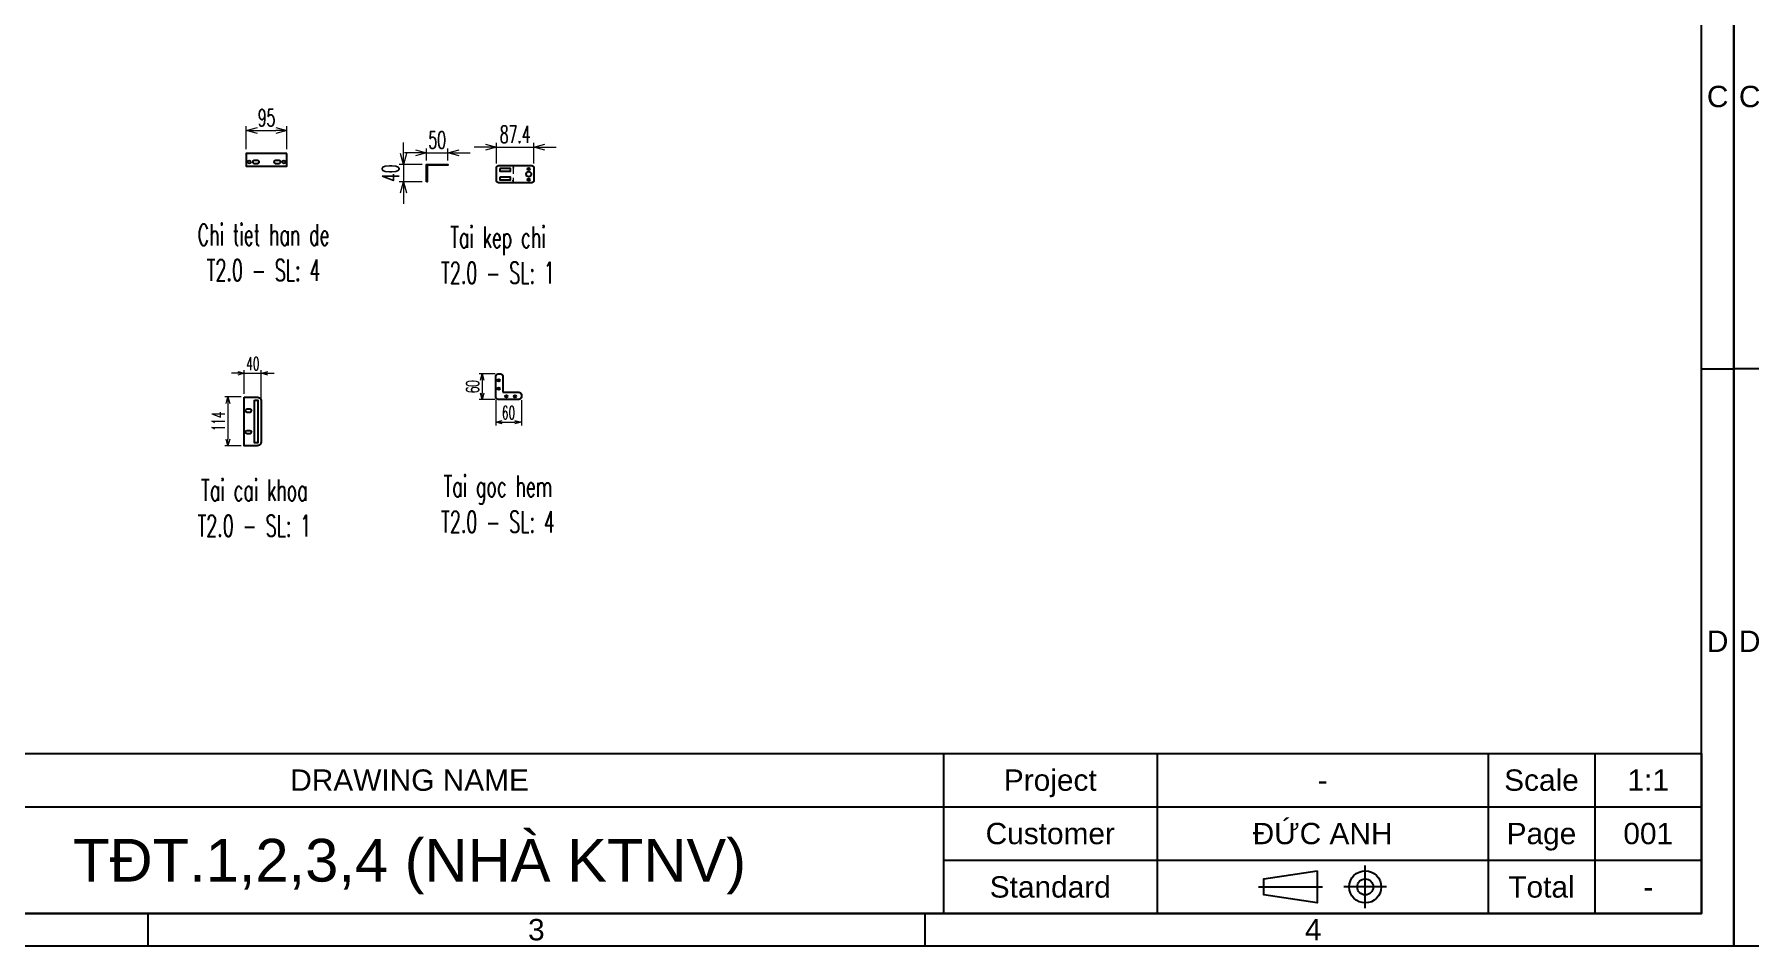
# Model space of a CAD drawing. Header units: millimetres. Extents: x 173893 to 258446, y -176540 to -123824.
# Drawn here: x 211742 to 215758, y -143583 to -141450 of the extents above; entities that cross this region are included whole.
import ezdxf
from ezdxf.enums import TextEntityAlignment as Align

# ---------------------------------------------------------------- set-up
doc = ezdxf.new("R2010")
doc.units = ezdxf.units.MM
doc.header["$LTSCALE"] = 3
doc.linetypes.add('HIDDEN', pattern=[9.525, 6.35, -3.175])
doc.layers.add('@.0.DM. NÉT CHÍNH', color=7, linetype='Continuous', lineweight=25)
doc.layers.add('@.DM. NÉT ĐỨT', color=8, linetype='HIDDEN', lineweight=9)
doc.layers.add('@.DM. KÍCH THƯỚC', color=8, linetype='Continuous', transparency=0.2)
for name, color, linetype in [('@.DM. NÉT CHÍNH', 7, 'Continuous'), ('@.DM. NÉT ĐỤC', 2, 'Continuous'), ('@.TEXT', 7, 'Continuous'), ('@.VISIBLE', 7, 'Continuous')]:
    doc.layers.add(name, color=color, linetype=linetype)
doc.styles.add('Ann_w01', font='romans.shx', dxfattribs={"width": 0.6, "bigfont": 'chineset.shx'})
doc.styles.add('Arial', font='arial.ttf')
doc.dimstyles.new('Dim 01_SC15', dxfattribs={"dimscale": 15, "dimtxt": 2, "dimasz": 1, "dimexe": 0.5, "dimexo": 0.5, "dimgap": 0.5, "dimtad": 1, "dimdec": 1, "dimzin": 12, "dimdsep": 46, "dimtxsty": 'Ann_w01', "dimblk": 'OPEN30', "dimcen": 1.5, "dimclrd": 6, "dimclre": 6, "dimclrt": 3, "dimazin": 3, "dimtm": 1e-09, "dimtfac": 1, "dimtdec": 1, "dimtix": 1, "dimtmove": 0, "dimatfit": 3, "dimldrblk": 'OPEN30', "dimfxl": 1, "dimtolj": 1, "dimlwd": 0, "dimlwe": 0, "dimarcsym": 0})
doc.dimstyles.new('Dim 01_SC20', dxfattribs={"dimscale": 20, "dimtxt": 2, "dimasz": 1.3, "dimexe": 0.5, "dimexo": 0.5, "dimgap": 0.5, "dimtad": 1, "dimdec": 1, "dimzin": 12, "dimdsep": 46, "dimtxsty": 'Ann_w01', "dimblk": 'OPEN30', "dimcen": 1.5, "dimclrd": 6, "dimclre": 6, "dimclrt": 3, "dimadec": 1, "dimazin": 3, "dimtm": 1e-09, "dimtfac": 1, "dimtdec": 1, "dimtix": 1, "dimtmove": 0, "dimatfit": 3, "dimldrblk": 'OPEN30', "dimfxl": 1, "dimtolj": 1, "dimlwd": 0, "dimlwe": 0, "dimarcsym": 0})

# ---------------------------------------------------------------- blocks, each defined once
blk = doc.blocks.new('_Open30')
at = {"color": 0, "linetype": 'ByBlock', "lineweight": -2}
for p, q in [((-1, 0.27), (0, 0)), ((0, 0), (-1, -0.27)), ((0, 0), (-1, 0))]:
    blk.add_line(p, q, dxfattribs=at)
blk = doc.blocks.new('*D452')
at = {"layer": '@.DM. KÍCH THƯỚC', "color": 6, "lineweight": 0, "transparency": 16777216}
for p, q in [((212226.2, -142298.9), (212188.2, -142298.9)), ((212195.7, -142313.9), (212195.7, -142397.9)), ((212226.2, -142412.9), (212188.2, -142412.9))]:
    blk.add_line(p, q, dxfattribs=at)
at = {"layer": 'Defpoints', "color": 0, "transparency": 16777216}
for p in [(212233.7, -142298.9), (212195.7, -142412.9), (212233.7, -142412.9)]:
    blk.add_point(p, dxfattribs=at)
at = {"layer": '@.DM. KÍCH THƯỚC', "color": 6, "lineweight": 0, "transparency": 16777216, "xscale": 15, "yscale": 15, "zscale": 15}
for p, rotation in [((212195.7, -142298.9), 90), ((212195.7, -142412.9), 270)]:
    blk.add_blockref('_Open30', p, dxfattribs=dict(at, rotation=rotation))
at = {"layer": '@.DM. KÍCH THƯỚC', "color": 3, "transparency": 16777216, "insert": (212173.2, -142355.9), "char_height": 30, "attachment_point": 5, "rotation": 90, "style": 'Ann_w01'}
blk.add_mtext('\\A1;114', dxfattribs=at)
blk = doc.blocks.new('*D453')
at = {"layer": '@.DM. KÍCH THƯỚC', "color": 6, "lineweight": 0, "transparency": 16777216}
for p, q in [((212218.7, -142243.4), (212203.7, -142243.4)), ((212233.7, -142291.4), (212233.7, -142235.9)), ((212233.7, -142243.4), (212273.7, -142243.4)), ((212273.7, -142301.4), (212273.7, -142235.9)), ((212288.7, -142243.4), (212303.7, -142243.4))]:
    blk.add_line(p, q, dxfattribs=at)
at = {"layer": 'Defpoints', "color": 0, "transparency": 16777216}
for p in [(212273.7, -142243.4), (212233.7, -142298.9), (212273.7, -142308.9)]:
    blk.add_point(p, dxfattribs=at)
at = {"layer": '@.DM. KÍCH THƯỚC', "color": 6, "lineweight": 0, "transparency": 16777216, "xscale": 15, "yscale": 15, "zscale": 15}
blk.add_blockref('_Open30', (212233.7, -142243.4), dxfattribs=at)
at = {"layer": '@.DM. KÍCH THƯỚC', "color": 6, "lineweight": 0, "transparency": 16777216, "xscale": 15, "yscale": 15, "zscale": 15, "rotation": 180}
blk.add_blockref('_Open30', (212273.7, -142243.4), dxfattribs=at)
at = {"layer": '@.DM. KÍCH THƯỚC', "color": 3, "transparency": 16777216, "insert": (212253.7, -142220.9), "char_height": 30, "attachment_point": 5, "style": 'Ann_w01'}
blk.add_mtext('\\A1;40', dxfattribs=at)
blk = doc.blocks.new('*D454')
at = {"layer": '@.DM. KÍCH THƯỚC', "color": 6, "lineweight": 0, "transparency": 16777216}
for p, q in [((212821, -142244.7), (212783.4, -142244.7)), ((212790.9, -142259.7), (212790.9, -142289.7)), ((212821, -142304.7), (212783.4, -142304.7))]:
    blk.add_line(p, q, dxfattribs=at)
at = {"layer": 'Defpoints', "color": 0, "transparency": 16777216}
for p in [(212828.5, -142244.7), (212790.9, -142304.7), (212828.5, -142304.7)]:
    blk.add_point(p, dxfattribs=at)
at = {"layer": '@.DM. KÍCH THƯỚC', "color": 6, "lineweight": 0, "transparency": 16777216, "xscale": 15, "yscale": 15, "zscale": 15}
for p, rotation in [((212790.9, -142244.7), 90), ((212790.9, -142304.7), 270)]:
    blk.add_blockref('_Open30', p, dxfattribs=dict(at, rotation=rotation))
at = {"layer": '@.DM. KÍCH THƯỚC', "color": 3, "transparency": 16777216, "insert": (212768.4, -142274.7), "char_height": 30, "attachment_point": 5, "rotation": 90, "style": 'Ann_w01'}
blk.add_mtext('\\A1;60', dxfattribs=at)
blk = doc.blocks.new('*D455')
at = {"layer": '@.DM. KÍCH THƯỚC', "color": 6, "lineweight": 0, "transparency": 16777216}
for p, q in [((212822.5, -142306.2), (212822.5, -142365.5)), ((212882.5, -142306.2), (212882.5, -142365.5)), ((212837.5, -142358), (212867.5, -142358))]:
    blk.add_line(p, q, dxfattribs=at)
at = {"layer": 'Defpoints', "color": 0, "transparency": 16777216}
for p in [(212822.5, -142298.7), (212882.5, -142298.7), (212882.5, -142358)]:
    blk.add_point(p, dxfattribs=at)
at = {"layer": '@.DM. KÍCH THƯỚC', "color": 6, "lineweight": 0, "transparency": 16777216, "xscale": 15, "yscale": 15, "zscale": 15, "rotation": 180}
blk.add_blockref('_Open30', (212822.5, -142358), dxfattribs=at)
at = {"layer": '@.DM. KÍCH THƯỚC', "color": 6, "lineweight": 0, "transparency": 16777216, "xscale": 15, "yscale": 15, "zscale": 15}
blk.add_blockref('_Open30', (212882.5, -142358), dxfattribs=at)
at = {"layer": '@.DM. KÍCH THƯỚC', "color": 3, "transparency": 16777216, "insert": (212852.5, -142335.5), "char_height": 30, "attachment_point": 5, "style": 'Ann_w01'}
blk.add_mtext('\\A1;60', dxfattribs=at)
blk = doc.blocks.new('*D379')
at = {"layer": '@.DM. NÉT CHÍNH', "color": 6, "lineweight": 0, "transparency": 16777216}
for p, q in [((212238.5, -141718.8), (212238.5, -141665.4)), ((212264.5, -141675.4), (212307.5, -141675.4)), ((212333.5, -141718.8), (212333.5, -141665.4))]:
    blk.add_line(p, q, dxfattribs=at)
at = {"layer": 'Defpoints', "color": 0, "transparency": 16777216}
for p in [(212333.5, -141675.4), (212238.5, -141728.8), (212333.5, -141728.8)]:
    blk.add_point(p, dxfattribs=at)
at = {"layer": '@.DM. NÉT CHÍNH', "color": 6, "lineweight": 0, "transparency": 16777216, "xscale": 26, "yscale": 26, "zscale": 26, "rotation": 180}
blk.add_blockref('_Open30', (212238.5, -141675.4), dxfattribs=at)
at = {"layer": '@.DM. NÉT CHÍNH', "color": 6, "lineweight": 0, "transparency": 16777216, "xscale": 26, "yscale": 26, "zscale": 26}
blk.add_blockref('_Open30', (212333.5, -141675.4), dxfattribs=at)
at = {"layer": '@.DM. NÉT CHÍNH', "color": 3, "transparency": 16777216, "insert": (212286, -141645.4), "char_height": 40, "attachment_point": 5, "style": 'Ann_w01'}
blk.add_mtext('\\A1;95', dxfattribs=at)
blk = doc.blocks.new('*D459')
at = {"layer": '@.DM. NÉT CHÍNH', "color": 6, "lineweight": 0, "transparency": 16777216}
for p, q in [((212634.6, -141727.4), (212608.6, -141727.4)), ((212660.6, -141745.1), (212660.6, -141717.4)), ((212660.6, -141727.4), (212710.6, -141727.4)), ((212710.6, -141745.1), (212710.6, -141717.4)), ((212736.6, -141727.4), (212762.6, -141727.4))]:
    blk.add_line(p, q, dxfattribs=at)
at = {"layer": 'Defpoints', "color": 0, "transparency": 16777216}
for p in [(212710.6, -141727.4), (212660.6, -141755.1), (212710.6, -141755.1)]:
    blk.add_point(p, dxfattribs=at)
at = {"layer": '@.DM. NÉT CHÍNH', "color": 6, "lineweight": 0, "transparency": 16777216, "xscale": 26, "yscale": 26, "zscale": 26}
blk.add_blockref('_Open30', (212660.6, -141727.4), dxfattribs=at)
at = {"layer": '@.DM. NÉT CHÍNH', "color": 6, "lineweight": 0, "transparency": 16777216, "xscale": 26, "yscale": 26, "zscale": 26, "rotation": 180}
blk.add_blockref('_Open30', (212710.6, -141727.4), dxfattribs=at)
at = {"layer": '@.DM. NÉT CHÍNH', "color": 3, "transparency": 16777216, "insert": (212685.6, -141697.4), "char_height": 40, "attachment_point": 5, "style": 'Ann_w01'}
blk.add_mtext('\\A1;50', dxfattribs=at)
blk = doc.blocks.new('*D460')
at = {"layer": '@.DM. NÉT CHÍNH', "color": 6, "lineweight": 0, "transparency": 16777216}
for p, q in [((212606.4, -141729.1), (212606.4, -141703.1)), ((212650.6, -141755.1), (212596.4, -141755.1)), ((212606.4, -141755.1), (212606.4, -141795.1)), ((212650.6, -141795.1), (212596.4, -141795.1)), ((212606.4, -141821.1), (212606.4, -141847.1))]:
    blk.add_line(p, q, dxfattribs=at)
at = {"layer": 'Defpoints', "color": 0, "transparency": 16777216}
for p in [(212660.6, -141755.1), (212606.4, -141795.1), (212660.6, -141795.1)]:
    blk.add_point(p, dxfattribs=at)
at = {"layer": '@.DM. NÉT CHÍNH', "color": 6, "lineweight": 0, "transparency": 16777216, "xscale": 26, "yscale": 26, "zscale": 26}
for p, rotation in [((212606.4, -141755.1), 270), ((212606.4, -141795.1), 90)]:
    blk.add_blockref('_Open30', p, dxfattribs=dict(at, rotation=rotation))
at = {"layer": '@.DM. NÉT CHÍNH', "color": 3, "transparency": 16777216, "insert": (212576.4, -141775.1), "char_height": 40, "attachment_point": 5, "rotation": 90, "style": 'Ann_w01'}
blk.add_mtext('\\A1;40', dxfattribs=at)
blk = doc.blocks.new('*D461')
at = {"layer": '@.DM. NÉT CHÍNH', "color": 6, "lineweight": 0, "transparency": 16777216}
for p, q in [((212798.4, -141714.3), (212772.4, -141714.3)), ((212824.4, -141752.5), (212824.4, -141704.3)), ((212824.4, -141714.3), (212911.8, -141714.3)), ((212911.8, -141752.5), (212911.8, -141704.3)), ((212937.8, -141714.3), (212963.8, -141714.3))]:
    blk.add_line(p, q, dxfattribs=at)
at = {"layer": 'Defpoints', "color": 0, "transparency": 16777216}
for p in [(212911.8, -141714.3), (212824.4, -141762.5), (212911.8, -141762.5)]:
    blk.add_point(p, dxfattribs=at)
at = {"layer": '@.DM. NÉT CHÍNH', "color": 6, "lineweight": 0, "transparency": 16777216, "xscale": 26, "yscale": 26, "zscale": 26}
blk.add_blockref('_Open30', (212824.4, -141714.3), dxfattribs=at)
at = {"layer": '@.DM. NÉT CHÍNH', "color": 6, "lineweight": 0, "transparency": 16777216, "xscale": 26, "yscale": 26, "zscale": 26, "rotation": 180}
blk.add_blockref('_Open30', (212911.8, -141714.3), dxfattribs=at)
at = {"layer": '@.DM. NÉT CHÍNH', "color": 3, "transparency": 16777216, "insert": (212868.1, -141684.3), "char_height": 40, "attachment_point": 5, "style": 'Ann_w01'}
blk.add_mtext('\\A1;87.4', dxfattribs=at)
blk = doc.blocks.new('Standard ISO')
at = {"color": 6}
for p, q in [((4, -2), (4, 2)), ((-6, 0), (0, 0)), ((6, 0), (2, 0))]:
    blk.add_line(p, q, dxfattribs=at)
blk.add_lwpolyline([(-0.5, 1.5), (-0.5, -1.5), (-5.5, -0.75), (-5.5, 0.75), (-0.5, 1.5)])
for radius in [1.5, 0.75]:
    blk.add_circle((4, 0), radius)
blk = doc.blocks.new('KHUNG BAN VE (Made by Tung)')
at = {"layer": '@.VISIBLE', "color": 8}
for p, q in [((3, 54), (0, 54)), ((294, 54), (297, 54)), ((223, 18), (223, 3)), ((243, 18), (243, 3)), ((274, 18), (274, 3)), ((284, 18), (284, 3)), ((123, 13), (294, 13)), ((223, 8), (294, 8)), ((148.5, 3), (148.5, 0)), ((221.25, 3), (221.25, 0))]:
    blk.add_line(p, q, dxfattribs=at)
for points in [[(0, 0), (297, 0), (297, 210), (0, 210)], [(3, 3), (294, 3), (294, 207), (3, 207)], [(3, 18), (294, 18), (294, 3), (3, 3)]]:
    blk.add_lwpolyline(points, close=True, dxfattribs=at)
blk.add_blockref('Standard ISO', (258.5, 5.5))
at = {"layer": '@.TEXT', "color": 1, "style": 'Arial'}
for s, p in [('C', (1.5, 79.5)), ('C', (295.5, 79.5)), ('D', (1.5, 28.5)), ('D', (295.5, 28.5)), ('3', (184.875, 1.5)), ('4', (257.625, 1.5))]:
    blk.add_text(s, height=2, dxfattribs=at).set_placement(p, align=Align.MIDDLE_CENTER)
at = {"layer": '@.TEXT', "color": 2, "style": 'Arial'}
for s, p in [('DRAWING NAME', (173, 15.5)), ('Project', (233, 15.5)), ('Scale', (279, 15.5)), ('Customer', (233, 10.5)), ('Page', (279, 10.5)), ('Standard', (233, 5.5)), ('Total', (279, 5.5))]:
    blk.add_text(s, height=2, dxfattribs=at).set_placement(p, align=Align.MIDDLE_CENTER)
at = {"layer": '@.TEXT', "color": 1, "style": 'Arial'}
for tag, height, p in [('DESIGNER_NAME', 2, (38, 15.5)), ('PROJECT_CODE', 2, (258.5, 15.5)), ('SCALE', 2, (289, 15.5)), ('APPROVED_NAME', 2, (38, 10.5)), ('CUSTOMER_NAME', 2, (258.5, 10.5)), ('PAGE', 2, (289, 10.5)), ('DRAWING_NAME', 4, (173, 8)), ('TOTAL', 2, (289, 5.5))]:
    blk.add_attdef(tag, text='', height=height, dxfattribs=at).set_placement(p, align=Align.MIDDLE_CENTER)

msp = doc.modelspace()

# ---------------------------------------------------------------- linework, layer by layer
msp.add_lwpolyline([(212233.66, -142298.93), (212263.66, -142298.93, -0.4142136), (212273.66, -142308.93), (212273.66, -142402.93, -0.4142136), (212263.66, -142412.93), (212233.66, -142412.93)], format="xyb", close=True)
msp.add_lwpolyline([(212257.66, -142305.93), (212265.66, -142305.93), (212265.66, -142405.93), (212257.66, -142405.93)], close=True)
at = {"layer": '@.DM. NÉT CHÍNH', "color": 1}
for p, q in [((212863.05, -141761.46), (212863.05, -141763.46)), ((212863.05, -141793.48), (212863.05, -141791.48))]:
    msp.add_line(p, q, dxfattribs=at)
at = {"layer": '@.DM. NÉT CHÍNH'}
for points in [[(212333.52, -141728.82), (212238.52, -141728.82), (212238.52, -141758.82), (212333.52, -141758.82)], [(212660.59, -141795.14), (212660.59, -141755.14), (212710.59, -141755.14), (212710.59, -141756.64), (212662.09, -141756.64), (212662.09, -141795.14)], [(212831.85, -141764.47), (212831.85, -141770.47), (212856.85, -141770.47), (212856.85, -141764.47)], [(212831.85, -141784.47), (212831.85, -141790.47), (212856.85, -141790.47), (212856.85, -141784.47)]]:
    msp.add_lwpolyline(points, close=True, dxfattribs=at)
for points in [[(212829.35, -141757.47), (212906.75, -141757.47, -0.4142136), (212911.75, -141762.47), (212911.75, -141792.47, -0.4142136), (212906.75, -141797.47), (212829.35, -141797.47, -0.4142136), (212824.35, -141792.47), (212824.35, -141762.47, -0.4142136)], [(212839.51, -142287.68), (212876.51, -142287.68, -0.4142136), (212882.51, -142293.68), (212882.51, -142298.68, -0.4142136), (212876.51, -142304.68), (212828.51, -142304.68, -0.4142136), (212822.51, -142298.68), (212822.51, -142250.68, -0.4142136), (212828.51, -142244.68), (212833.51, -142244.68, -0.4142136), (212839.51, -142250.68)]]:
    msp.add_lwpolyline(points, format="xyb", close=True, dxfattribs=at)
for centre, radius in [((212899.75, -141764.97), 2.7), ((212899.75, -141777.47), 6), ((212899.75, -141789.97), 2.7)]:
    msp.add_circle(centre, radius, dxfattribs=at)
at = {"layer": '@.DM. NÉT ĐỤC'}
for points in [[(212263.52, -141753.32), (212258.52, -141753.32, -1), (212258.52, -141744.32), (212263.52, -141744.32, -1)], [(212313.52, -141753.32), (212308.52, -141753.32, -1), (212308.52, -141744.32), (212313.52, -141744.32, -1)], [(212240.66, -142326.93), (212246.66, -142326.93, -1), (212246.66, -142334.93), (212240.66, -142334.93, -1)], [(212240.66, -142376.93), (212246.66, -142376.93, -1), (212246.66, -142384.93), (212240.66, -142384.93, -1)]]:
    msp.add_lwpolyline(points, format="xyb", close=True, dxfattribs=at)
for centre, radius in [((212245.52, -141748.86), 3.5), ((212326.52, -141748.86), 3.5), ((212829.51, -142259.68), 2.7), ((212829.51, -142279.68), 2.7), ((212847.51, -142297.68), 2.7), ((212867.51, -142297.68), 2.7)]:
    msp.add_circle(centre, radius, dxfattribs=at)
at = {"layer": '@.DM. NÉT ĐỨT', "linetype": 'HIDDEN'}
msp.add_line((212863.05, -141757.47), (212863.05, -141797.47), dxfattribs=at)

# ---------------------------------------------------------------- block references
at = {"layer": '@.VISIBLE'}
ref = msp.add_blockref('KHUNG BAN VE (Made by Tung)', (208295.85, -143583.06), dxfattribs=dict(at, xscale=25, yscale=25, zscale=25))
ref.add_attrib('TOTAL', '-', dxfattribs={"layer": '@.TEXT', "color": 1, "height": 50, "style": 'Arial'}).set_placement((215520.85, -143445.56), align=Align.MIDDLE_CENTER)
ref.add_attrib('PAGE', '001', dxfattribs={"layer": '@.TEXT', "color": 1, "height": 50, "style": 'Arial'}).set_placement((215520.85, -143320.56), align=Align.MIDDLE_CENTER)
ref.add_attrib('SCALE', '1:1', dxfattribs={"layer": '@.TEXT', "color": 1, "height": 50, "style": 'Arial'}).set_placement((215520.85, -143195.56), align=Align.MIDDLE_CENTER)
ref.add_attrib('CUSTOMER_NAME', 'ĐỨC ANH', dxfattribs={"layer": '@.TEXT', "color": 1, "height": 50, "style": 'Arial'}).set_placement((214758.35, -143320.56), align=Align.MIDDLE_CENTER)
ref.add_attrib('PROJECT_CODE', '-', dxfattribs={"layer": '@.TEXT', "color": 1, "height": 50, "style": 'Arial'}).set_placement((214758.35, -143195.56), align=Align.MIDDLE_CENTER)
ref.add_attrib('DRAWING_NAME', 'TĐT.1,2,3,4 (NHÀ KTNV)', dxfattribs={"layer": '@.TEXT', "color": 1, "height": 100, "style": 'Arial'}).set_placement((212620.85, -143383.06), align=Align.MIDDLE_CENTER)
at = {"layer": '@.VISIBLE', "xscale": 25, "yscale": 25, "zscale": 25}
msp.add_blockref('KHUNG BAN VE (Made by Tung)', (215720.85, -143583.06), dxfattribs=at)

# ---------------------------------------------------------------- texts
at = {"layer": '@.0.DM. NÉT CHÍNH', "color": 1, "style": 'Ann_w01', "width": 0.6}
for s, p in [('Chi tiet han de', (212278.86, -141919.05)), ('Tai kep chi', (212827.63, -141925.09)), ('T2.0 - SL: 4', (212278.86, -142002.38)), ('T2.0 - SL: 1', (212827.63, -142008.42)), ('Tai cai khoa', (212257.44, -142516.86)), ('Tai goc hem', (212827.63, -142507.74)), ('T2.0 - SL: 4', (212827.63, -142591.07)), ('T2.0 - SL: 1', (212257.44, -142600.19))]:
    msp.add_text(s, height=50, dxfattribs=at).set_placement(p, align=Align.MIDDLE_CENTER)

# ---------------------------------------------------------------- dimensions: what is measured, and where the dimension line sits
at = {"layer": '@.DM. KÍCH THƯỚC'}
for base, p1, p2, picture, middle in [((212273.66, -142243.38), (212233.66, -142298.93), (212273.66, -142308.93), '*D453', (212253.66, -142220.88)), ((212882.51, -142358.01), (212822.51, -142298.68), (212882.51, -142298.68), '*D455', (212852.51, -142335.51))]:
    dim = msp.add_linear_dim(base=base, p1=p1, p2=p2, dimstyle='Dim 01_SC15', dxfattribs=at)
    dim.commit()
    dim.dimension.update_dxf_attribs({"geometry": picture, "text_midpoint": middle})
for base, p1, p2, picture, middle in [((212790.92, -142304.68), (212828.51, -142244.68), (212828.51, -142304.68), '*D454', (212768.42, -142274.68)), ((212195.69, -142412.93), (212233.66, -142298.93), (212233.66, -142412.93), '*D452', (212173.19, -142355.93))]:
    dim = msp.add_linear_dim(base=base, p1=p1, p2=p2, angle=90, dimstyle='Dim 01_SC15', dxfattribs=at)
    dim.commit()
    dim.dimension.update_dxf_attribs({"geometry": picture, "text_midpoint": middle})
at = {"layer": '@.DM. NÉT CHÍNH'}
for base, p1, p2, picture, middle in [((212333.52, -141675.45), (212238.52, -141728.82), (212333.52, -141728.82), '*D379', (212286.02, -141645.45)), ((212710.59, -141727.41), (212660.59, -141755.14), (212710.59, -141755.14), '*D459', (212685.59, -141697.41)), ((212911.75, -141714.33), (212824.35, -141762.47), (212911.75, -141762.47), '*D461', (212868.05, -141684.33))]:
    dim = msp.add_linear_dim(base=base, p1=p1, p2=p2, dimstyle='Dim 01_SC20', dxfattribs=at)
    dim.commit()
    dim.dimension.update_dxf_attribs({"geometry": picture, "text_midpoint": middle})
dim = msp.add_linear_dim(base=(212606.35, -141795.14), p1=(212660.59, -141755.14), p2=(212660.59, -141795.14), angle=90, dimstyle='Dim 01_SC20', dxfattribs=at)
dim.commit()
dim.dimension.update_dxf_attribs({"geometry": '*D460', "text_midpoint": (212576.35, -141775.14)})

doc.saveas('drawing.dxf')
